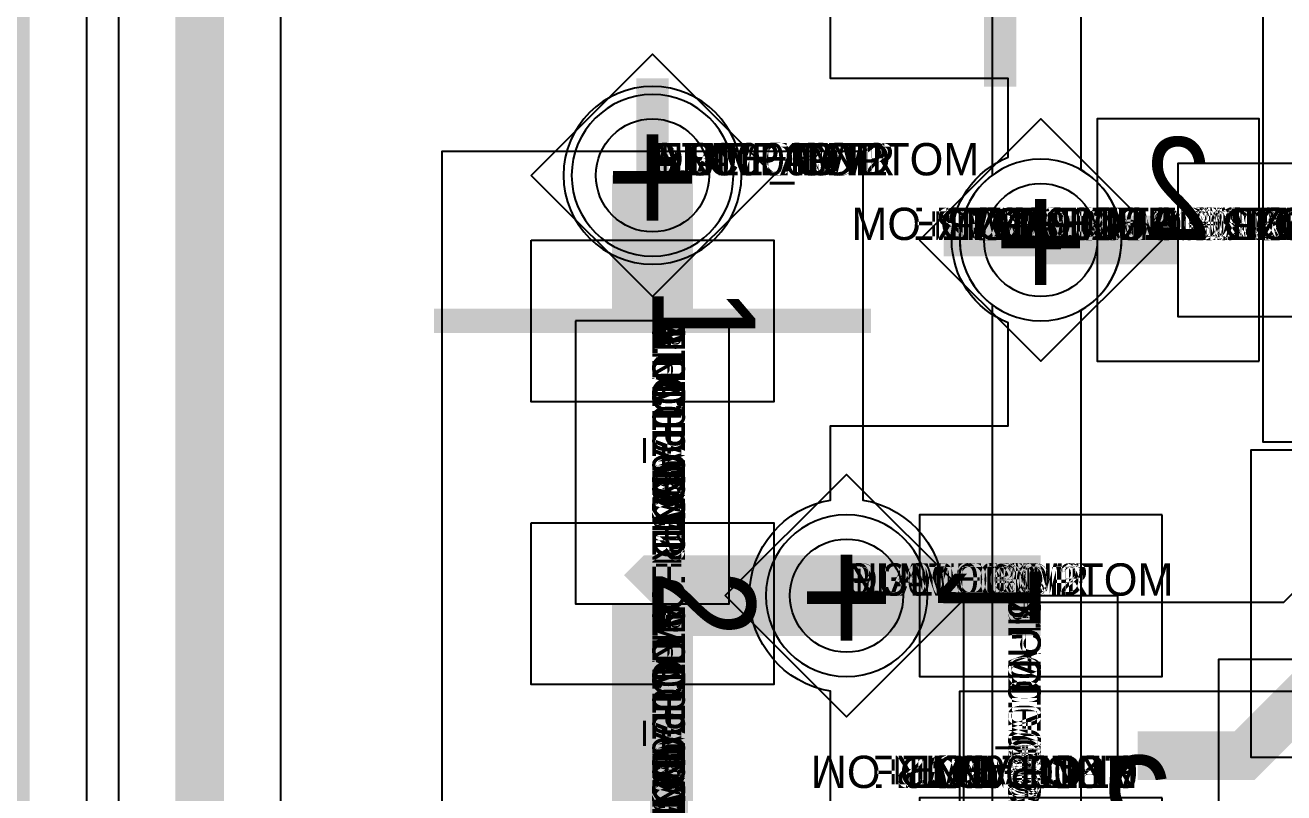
# Model space of a CAD drawing. Extents: x 0 to 323, y 0 to 320.
# Drawn here: x 151.33 to 159.12, y 243.44 to 248.18 of the extents above; entities that cross this region are included whole.
import ezdxf
from ezdxf.enums import TextEntityAlignment as Align

# ---------------------------------------------------------------- set-up
doc = ezdxf.new("R2010")
doc.units = 0
doc.header["$MEASUREMENT"] = 0
doc.layers.get('0').update_dxf_attribs({"linetype": 'CONTINUOUS'})
for name, color, linetype in [('CDN_FIGURES', 7, 'CONTINUOUS'), ('ETCH_BOTTOM', 7, 'CONTINUOUS'), ('ETCH_GND', 3, 'CONTINUOUS'), ('ETCH_INT1', 4, 'CONTINUOUS'), ('ETCH_INT2', 5, 'CONTINUOUS'), ('ETCH_PWR', 6, 'CONTINUOUS'), ('ETCH_TOP', 2, 'CONTINUOUS'), ('MANUFACTURING_NCLEGEND-1-6', 8, 'CONTINUOUS'), ('PACKAGE_GEOMETRY_ASSEMBLY_TOP', 11, 'CONTINUOUS'), ('PACKAGE_GEOMETRY_PIN_NUMBER', 9, 'CONTINUOUS')]:
    doc.layers.add(name, color=color, linetype=linetype)

# ---------------------------------------------------------------- blocks, each defined once
blk = doc.blocks.new('PAD_INFO')
for tag in ['SHAPE_TYPE', 'PAD_HEIGHT', 'PAD_LAYER', 'PAD_TYPE', 'PAD_WIDTH']:
    blk.add_attdef(tag, (0, 0), '', height=0.2)
at = {"flags": 2}
blk.add_attdef('CDN_TYPE', (0, 0), '', height=0.2, dxfattribs=at)
blk = doc.blocks.new('DRILL_INFO')
at = {"flags": 2}
blk.add_attdef('CDN_TYPE', (0, 0), '', height=0.2, dxfattribs=at)
for tag in ['FSHAPE', 'FCHAR', 'DRILL_HEIGHT', 'DIAMETER', 'PLATED', 'DRILL_WIDTH']:
    blk.add_attdef(tag, (0, 0), '', height=0.2)
blk = doc.blocks.new('VIA0700X0300')
at = {"layer": 'ETCH_BOTTOM'}
blk.add_circle((0, 0), 0.35, dxfattribs=at)
at = {"layer": 'ETCH_GND'}
blk.add_circle((0, 0), 0.35, dxfattribs=at)
at = {"layer": 'ETCH_INT1'}
blk.add_circle((0, 0), 0.35, dxfattribs=at)
at = {"layer": 'ETCH_INT2'}
blk.add_circle((0, 0), 0.35, dxfattribs=at)
at = {"layer": 'ETCH_PWR'}
blk.add_circle((0, 0), 0.35, dxfattribs=at)
at = {"layer": 'ETCH_TOP'}
blk.add_circle((0, 0), 0.35, dxfattribs=at)
ref = blk.add_blockref('PAD_INFO', (0, 0))
ref.add_attrib('PAD_LAYER', 'ETCH_TOP', (0, 0), dxfattribs={"height": 0.2})
ref.add_attrib('SHAPE_TYPE', 'NULL', (0, 0), dxfattribs={"height": 0.2})
ref.add_attrib('PAD_TYPE', 'ANTIPAD', (0, 0), dxfattribs={"height": 0.2})
ref.add_attrib('PAD_WIDTH', '0.000000', (0, 0), dxfattribs={"height": 0.2})
ref.add_attrib('PAD_HEIGHT', '0.000000', (0, 0), dxfattribs={"height": 0.2})
ref = blk.add_blockref('PAD_INFO', (0, 0))
ref.add_attrib('PAD_LAYER', 'ETCH_GND', (0, 0), dxfattribs={"height": 0.2})
ref.add_attrib('SHAPE_TYPE', 'NULL', (0, 0), dxfattribs={"height": 0.2})
ref.add_attrib('PAD_TYPE', 'ANTIPAD', (0, 0), dxfattribs={"height": 0.2})
ref.add_attrib('PAD_WIDTH', '0.000000', (0, 0), dxfattribs={"height": 0.2})
ref.add_attrib('PAD_HEIGHT', '0.000000', (0, 0), dxfattribs={"height": 0.2})
ref = blk.add_blockref('PAD_INFO', (0, 0))
ref.add_attrib('PAD_LAYER', 'ETCH_INT1', (0, 0), dxfattribs={"height": 0.2})
ref.add_attrib('SHAPE_TYPE', 'NULL', (0, 0), dxfattribs={"height": 0.2})
ref.add_attrib('PAD_TYPE', 'ANTIPAD', (0, 0), dxfattribs={"height": 0.2})
ref.add_attrib('PAD_WIDTH', '0.000000', (0, 0), dxfattribs={"height": 0.2})
ref.add_attrib('PAD_HEIGHT', '0.000000', (0, 0), dxfattribs={"height": 0.2})
ref = blk.add_blockref('PAD_INFO', (0, 0))
ref.add_attrib('PAD_LAYER', 'ETCH_INT2', (0, 0), dxfattribs={"height": 0.2})
ref.add_attrib('SHAPE_TYPE', 'NULL', (0, 0), dxfattribs={"height": 0.2})
ref.add_attrib('PAD_TYPE', 'ANTIPAD', (0, 0), dxfattribs={"height": 0.2})
ref.add_attrib('PAD_WIDTH', '0.000000', (0, 0), dxfattribs={"height": 0.2})
ref.add_attrib('PAD_HEIGHT', '0.000000', (0, 0), dxfattribs={"height": 0.2})
ref = blk.add_blockref('PAD_INFO', (0, 0))
ref.add_attrib('PAD_LAYER', 'ETCH_PWR', (0, 0), dxfattribs={"height": 0.2})
ref.add_attrib('SHAPE_TYPE', 'NULL', (0, 0), dxfattribs={"height": 0.2})
ref.add_attrib('PAD_TYPE', 'ANTIPAD', (0, 0), dxfattribs={"height": 0.2})
ref.add_attrib('PAD_WIDTH', '0.000000', (0, 0), dxfattribs={"height": 0.2})
ref.add_attrib('PAD_HEIGHT', '0.000000', (0, 0), dxfattribs={"height": 0.2})
ref = blk.add_blockref('PAD_INFO', (0, 0))
ref.add_attrib('PAD_LAYER', 'ETCH_BOTTOM', (0, 0), dxfattribs={"height": 0.2})
ref.add_attrib('SHAPE_TYPE', 'NULL', (0, 0), dxfattribs={"height": 0.2})
ref.add_attrib('PAD_TYPE', 'ANTIPAD', (0, 0), dxfattribs={"height": 0.2})
ref.add_attrib('PAD_WIDTH', '0.000000', (0, 0), dxfattribs={"height": 0.2})
ref.add_attrib('PAD_HEIGHT', '0.000000', (0, 0), dxfattribs={"height": 0.2})
ref = blk.add_blockref('PAD_INFO', (0, 0))
ref.add_attrib('PAD_LAYER', 'ETCH_TOP', (0, 0), dxfattribs={"height": 0.2})
ref.add_attrib('SHAPE_TYPE', 'NULL', (0, 0), dxfattribs={"height": 0.2})
ref.add_attrib('PAD_TYPE', 'THERMAL', (0, 0), dxfattribs={"height": 0.2})
ref.add_attrib('PAD_WIDTH', '0.000000', (0, 0), dxfattribs={"height": 0.2})
ref.add_attrib('PAD_HEIGHT', '0.000000', (0, 0), dxfattribs={"height": 0.2})
ref = blk.add_blockref('PAD_INFO', (0, 0))
ref.add_attrib('PAD_LAYER', 'ETCH_GND', (0, 0), dxfattribs={"height": 0.2})
ref.add_attrib('SHAPE_TYPE', 'NULL', (0, 0), dxfattribs={"height": 0.2})
ref.add_attrib('PAD_TYPE', 'THERMAL', (0, 0), dxfattribs={"height": 0.2})
ref.add_attrib('PAD_WIDTH', '0.000000', (0, 0), dxfattribs={"height": 0.2})
ref.add_attrib('PAD_HEIGHT', '0.000000', (0, 0), dxfattribs={"height": 0.2})
ref = blk.add_blockref('PAD_INFO', (0, 0))
ref.add_attrib('PAD_LAYER', 'ETCH_INT1', (0, 0), dxfattribs={"height": 0.2})
ref.add_attrib('SHAPE_TYPE', 'NULL', (0, 0), dxfattribs={"height": 0.2})
ref.add_attrib('PAD_TYPE', 'THERMAL', (0, 0), dxfattribs={"height": 0.2})
ref.add_attrib('PAD_WIDTH', '0.000000', (0, 0), dxfattribs={"height": 0.2})
ref.add_attrib('PAD_HEIGHT', '0.000000', (0, 0), dxfattribs={"height": 0.2})
ref = blk.add_blockref('PAD_INFO', (0, 0))
ref.add_attrib('PAD_LAYER', 'ETCH_INT2', (0, 0), dxfattribs={"height": 0.2})
ref.add_attrib('SHAPE_TYPE', 'NULL', (0, 0), dxfattribs={"height": 0.2})
ref.add_attrib('PAD_TYPE', 'THERMAL', (0, 0), dxfattribs={"height": 0.2})
ref.add_attrib('PAD_WIDTH', '0.000000', (0, 0), dxfattribs={"height": 0.2})
ref.add_attrib('PAD_HEIGHT', '0.000000', (0, 0), dxfattribs={"height": 0.2})
ref = blk.add_blockref('PAD_INFO', (0, 0))
ref.add_attrib('PAD_LAYER', 'ETCH_PWR', (0, 0), dxfattribs={"height": 0.2})
ref.add_attrib('SHAPE_TYPE', 'NULL', (0, 0), dxfattribs={"height": 0.2})
ref.add_attrib('PAD_TYPE', 'THERMAL', (0, 0), dxfattribs={"height": 0.2})
ref.add_attrib('PAD_WIDTH', '0.000000', (0, 0), dxfattribs={"height": 0.2})
ref.add_attrib('PAD_HEIGHT', '0.000000', (0, 0), dxfattribs={"height": 0.2})
ref = blk.add_blockref('PAD_INFO', (0, 0))
ref.add_attrib('PAD_LAYER', 'ETCH_BOTTOM', (0, 0), dxfattribs={"height": 0.2})
ref.add_attrib('SHAPE_TYPE', 'NULL', (0, 0), dxfattribs={"height": 0.2})
ref.add_attrib('PAD_TYPE', 'THERMAL', (0, 0), dxfattribs={"height": 0.2})
ref.add_attrib('PAD_WIDTH', '0.000000', (0, 0), dxfattribs={"height": 0.2})
ref.add_attrib('PAD_HEIGHT', '0.000000', (0, 0), dxfattribs={"height": 0.2})
ref = blk.add_blockref('PAD_INFO', (0, 0))
ref.add_attrib('PAD_LAYER', 'ETCH_TOP', (0, 0), dxfattribs={"height": 0.2})
ref.add_attrib('SHAPE_TYPE', 'CIRCLE', (0, 0), dxfattribs={"height": 0.2})
ref.add_attrib('PAD_TYPE', 'REGULAR', (0, 0), dxfattribs={"height": 0.2})
ref.add_attrib('PAD_WIDTH', '0.700000', (0, 0), dxfattribs={"height": 0.2})
ref.add_attrib('PAD_HEIGHT', '0.700000', (0, 0), dxfattribs={"height": 0.2})
ref = blk.add_blockref('PAD_INFO', (0, 0))
ref.add_attrib('PAD_LAYER', 'ETCH_GND', (0, 0), dxfattribs={"height": 0.2})
ref.add_attrib('SHAPE_TYPE', 'CIRCLE', (0, 0), dxfattribs={"height": 0.2})
ref.add_attrib('PAD_TYPE', 'REGULAR', (0, 0), dxfattribs={"height": 0.2})
ref.add_attrib('PAD_WIDTH', '0.700000', (0, 0), dxfattribs={"height": 0.2})
ref.add_attrib('PAD_HEIGHT', '0.700000', (0, 0), dxfattribs={"height": 0.2})
ref = blk.add_blockref('PAD_INFO', (0, 0))
ref.add_attrib('PAD_LAYER', 'ETCH_INT1', (0, 0), dxfattribs={"height": 0.2})
ref.add_attrib('SHAPE_TYPE', 'CIRCLE', (0, 0), dxfattribs={"height": 0.2})
ref.add_attrib('PAD_TYPE', 'REGULAR', (0, 0), dxfattribs={"height": 0.2})
ref.add_attrib('PAD_WIDTH', '0.700000', (0, 0), dxfattribs={"height": 0.2})
ref.add_attrib('PAD_HEIGHT', '0.700000', (0, 0), dxfattribs={"height": 0.2})
ref = blk.add_blockref('PAD_INFO', (0, 0))
ref.add_attrib('PAD_LAYER', 'ETCH_INT2', (0, 0), dxfattribs={"height": 0.2})
ref.add_attrib('SHAPE_TYPE', 'CIRCLE', (0, 0), dxfattribs={"height": 0.2})
ref.add_attrib('PAD_TYPE', 'REGULAR', (0, 0), dxfattribs={"height": 0.2})
ref.add_attrib('PAD_WIDTH', '0.700000', (0, 0), dxfattribs={"height": 0.2})
ref.add_attrib('PAD_HEIGHT', '0.700000', (0, 0), dxfattribs={"height": 0.2})
ref = blk.add_blockref('PAD_INFO', (0, 0))
ref.add_attrib('PAD_LAYER', 'ETCH_PWR', (0, 0), dxfattribs={"height": 0.2})
ref.add_attrib('SHAPE_TYPE', 'CIRCLE', (0, 0), dxfattribs={"height": 0.2})
ref.add_attrib('PAD_TYPE', 'REGULAR', (0, 0), dxfattribs={"height": 0.2})
ref.add_attrib('PAD_WIDTH', '0.700000', (0, 0), dxfattribs={"height": 0.2})
ref.add_attrib('PAD_HEIGHT', '0.700000', (0, 0), dxfattribs={"height": 0.2})
ref = blk.add_blockref('PAD_INFO', (0, 0))
ref.add_attrib('PAD_LAYER', 'ETCH_BOTTOM', (0, 0), dxfattribs={"height": 0.2})
ref.add_attrib('SHAPE_TYPE', 'CIRCLE', (0, 0), dxfattribs={"height": 0.2})
ref.add_attrib('PAD_TYPE', 'REGULAR', (0, 0), dxfattribs={"height": 0.2})
ref.add_attrib('PAD_WIDTH', '0.700000', (0, 0), dxfattribs={"height": 0.2})
ref.add_attrib('PAD_HEIGHT', '0.700000', (0, 0), dxfattribs={"height": 0.2})
ref = blk.add_blockref('DRILL_INFO', (0, 0))
ref.add_attrib('DIAMETER', '0.300000', (0, 0), dxfattribs={"height": 0.2})
ref.add_attrib('PLATED', 'PLATED', (0, 0), dxfattribs={"height": 0.2})
ref.add_attrib('FSHAPE', 'DIAMOND', (0, 0), dxfattribs={"height": 0.2})
ref.add_attrib('FCHAR', '+', (0, 0), dxfattribs={"height": 0.2})
ref.add_attrib('DRILL_WIDTH', '1.500000', (0, 0), dxfattribs={"height": 0.2})
ref.add_attrib('DRILL_HEIGHT', '1.500000', (0, 0), dxfattribs={"height": 0.2})
for tag in ['CDN_TYPE', 'PIN']:
    blk.add_attdef(tag, (0, 0), '', height=0.2)
at = {"flags": 2}
for tag in ['PSTKNAME', 'BBV']:
    blk.add_attdef(tag, (0, 0), '', height=0.2, dxfattribs=at)
blk = doc.blocks.new('FIGURE_DIAMOND')
at = {"layer": 'CDN_FIGURES'}
blk.add_lwpolyline([(-0.5, 0), (0, 0.5), (0.5, 0), (0, -0.5)], close=True, dxfattribs=at)
blk = doc.blocks.new('RC2200X0800TS')
at = {"layer": 'ETCH_TOP'}
blk.add_lwpolyline([(-1.1, -0.4), (-1.1, 0.4), (1.1, 0.4), (1.1, -0.4)], close=True, dxfattribs=at)
ref = blk.add_blockref('PAD_INFO', (0, 0))
ref.add_attrib('PAD_LAYER', 'ETCH_TOP', (0, 0), dxfattribs={"height": 0.2})
ref.add_attrib('SHAPE_TYPE', 'NULL', (0, 0), dxfattribs={"height": 0.2})
ref.add_attrib('PAD_TYPE', 'ANTIPAD', (0, 0), dxfattribs={"height": 0.2})
ref.add_attrib('PAD_WIDTH', '0.000000', (0, 0), dxfattribs={"height": 0.2})
ref.add_attrib('PAD_HEIGHT', '0.000000', (0, 0), dxfattribs={"height": 0.2})
ref = blk.add_blockref('PAD_INFO', (0, 0))
ref.add_attrib('PAD_LAYER', 'ETCH_GND', (0, 0), dxfattribs={"height": 0.2})
ref.add_attrib('SHAPE_TYPE', 'NULL', (0, 0), dxfattribs={"height": 0.2})
ref.add_attrib('PAD_TYPE', 'ANTIPAD', (0, 0), dxfattribs={"height": 0.2})
ref.add_attrib('PAD_WIDTH', '0.000000', (0, 0), dxfattribs={"height": 0.2})
ref.add_attrib('PAD_HEIGHT', '0.000000', (0, 0), dxfattribs={"height": 0.2})
ref = blk.add_blockref('PAD_INFO', (0, 0))
ref.add_attrib('PAD_LAYER', 'ETCH_INT1', (0, 0), dxfattribs={"height": 0.2})
ref.add_attrib('SHAPE_TYPE', 'NULL', (0, 0), dxfattribs={"height": 0.2})
ref.add_attrib('PAD_TYPE', 'ANTIPAD', (0, 0), dxfattribs={"height": 0.2})
ref.add_attrib('PAD_WIDTH', '0.000000', (0, 0), dxfattribs={"height": 0.2})
ref.add_attrib('PAD_HEIGHT', '0.000000', (0, 0), dxfattribs={"height": 0.2})
ref = blk.add_blockref('PAD_INFO', (0, 0))
ref.add_attrib('PAD_LAYER', 'ETCH_INT2', (0, 0), dxfattribs={"height": 0.2})
ref.add_attrib('SHAPE_TYPE', 'NULL', (0, 0), dxfattribs={"height": 0.2})
ref.add_attrib('PAD_TYPE', 'ANTIPAD', (0, 0), dxfattribs={"height": 0.2})
ref.add_attrib('PAD_WIDTH', '0.000000', (0, 0), dxfattribs={"height": 0.2})
ref.add_attrib('PAD_HEIGHT', '0.000000', (0, 0), dxfattribs={"height": 0.2})
ref = blk.add_blockref('PAD_INFO', (0, 0))
ref.add_attrib('PAD_LAYER', 'ETCH_PWR', (0, 0), dxfattribs={"height": 0.2})
ref.add_attrib('SHAPE_TYPE', 'NULL', (0, 0), dxfattribs={"height": 0.2})
ref.add_attrib('PAD_TYPE', 'ANTIPAD', (0, 0), dxfattribs={"height": 0.2})
ref.add_attrib('PAD_WIDTH', '0.000000', (0, 0), dxfattribs={"height": 0.2})
ref.add_attrib('PAD_HEIGHT', '0.000000', (0, 0), dxfattribs={"height": 0.2})
ref = blk.add_blockref('PAD_INFO', (0, 0))
ref.add_attrib('PAD_LAYER', 'ETCH_BOTTOM', (0, 0), dxfattribs={"height": 0.2})
ref.add_attrib('SHAPE_TYPE', 'NULL', (0, 0), dxfattribs={"height": 0.2})
ref.add_attrib('PAD_TYPE', 'ANTIPAD', (0, 0), dxfattribs={"height": 0.2})
ref.add_attrib('PAD_WIDTH', '0.000000', (0, 0), dxfattribs={"height": 0.2})
ref.add_attrib('PAD_HEIGHT', '0.000000', (0, 0), dxfattribs={"height": 0.2})
ref = blk.add_blockref('PAD_INFO', (0, 0))
ref.add_attrib('PAD_LAYER', 'ETCH_TOP', (0, 0), dxfattribs={"height": 0.2})
ref.add_attrib('SHAPE_TYPE', 'NULL', (0, 0), dxfattribs={"height": 0.2})
ref.add_attrib('PAD_TYPE', 'THERMAL', (0, 0), dxfattribs={"height": 0.2})
ref.add_attrib('PAD_WIDTH', '0.000000', (0, 0), dxfattribs={"height": 0.2})
ref.add_attrib('PAD_HEIGHT', '0.000000', (0, 0), dxfattribs={"height": 0.2})
ref = blk.add_blockref('PAD_INFO', (0, 0))
ref.add_attrib('PAD_LAYER', 'ETCH_GND', (0, 0), dxfattribs={"height": 0.2})
ref.add_attrib('SHAPE_TYPE', 'NULL', (0, 0), dxfattribs={"height": 0.2})
ref.add_attrib('PAD_TYPE', 'THERMAL', (0, 0), dxfattribs={"height": 0.2})
ref.add_attrib('PAD_WIDTH', '0.000000', (0, 0), dxfattribs={"height": 0.2})
ref.add_attrib('PAD_HEIGHT', '0.000000', (0, 0), dxfattribs={"height": 0.2})
ref = blk.add_blockref('PAD_INFO', (0, 0))
ref.add_attrib('PAD_LAYER', 'ETCH_INT1', (0, 0), dxfattribs={"height": 0.2})
ref.add_attrib('SHAPE_TYPE', 'NULL', (0, 0), dxfattribs={"height": 0.2})
ref.add_attrib('PAD_TYPE', 'THERMAL', (0, 0), dxfattribs={"height": 0.2})
ref.add_attrib('PAD_WIDTH', '0.000000', (0, 0), dxfattribs={"height": 0.2})
ref.add_attrib('PAD_HEIGHT', '0.000000', (0, 0), dxfattribs={"height": 0.2})
ref = blk.add_blockref('PAD_INFO', (0, 0))
ref.add_attrib('PAD_LAYER', 'ETCH_INT2', (0, 0), dxfattribs={"height": 0.2})
ref.add_attrib('SHAPE_TYPE', 'NULL', (0, 0), dxfattribs={"height": 0.2})
ref.add_attrib('PAD_TYPE', 'THERMAL', (0, 0), dxfattribs={"height": 0.2})
ref.add_attrib('PAD_WIDTH', '0.000000', (0, 0), dxfattribs={"height": 0.2})
ref.add_attrib('PAD_HEIGHT', '0.000000', (0, 0), dxfattribs={"height": 0.2})
ref = blk.add_blockref('PAD_INFO', (0, 0))
ref.add_attrib('PAD_LAYER', 'ETCH_PWR', (0, 0), dxfattribs={"height": 0.2})
ref.add_attrib('SHAPE_TYPE', 'NULL', (0, 0), dxfattribs={"height": 0.2})
ref.add_attrib('PAD_TYPE', 'THERMAL', (0, 0), dxfattribs={"height": 0.2})
ref.add_attrib('PAD_WIDTH', '0.000000', (0, 0), dxfattribs={"height": 0.2})
ref.add_attrib('PAD_HEIGHT', '0.000000', (0, 0), dxfattribs={"height": 0.2})
ref = blk.add_blockref('PAD_INFO', (0, 0))
ref.add_attrib('PAD_LAYER', 'ETCH_BOTTOM', (0, 0), dxfattribs={"height": 0.2})
ref.add_attrib('SHAPE_TYPE', 'NULL', (0, 0), dxfattribs={"height": 0.2})
ref.add_attrib('PAD_TYPE', 'THERMAL', (0, 0), dxfattribs={"height": 0.2})
ref.add_attrib('PAD_WIDTH', '0.000000', (0, 0), dxfattribs={"height": 0.2})
ref.add_attrib('PAD_HEIGHT', '0.000000', (0, 0), dxfattribs={"height": 0.2})
ref = blk.add_blockref('PAD_INFO', (0, 0))
ref.add_attrib('PAD_LAYER', 'ETCH_TOP', (0, 0), dxfattribs={"height": 0.2})
ref.add_attrib('SHAPE_TYPE', 'RECTANGLE', (0, 0), dxfattribs={"height": 0.2})
ref.add_attrib('PAD_TYPE', 'REGULAR', (0, 0), dxfattribs={"height": 0.2})
ref.add_attrib('PAD_WIDTH', '2.200000', (0, 0), dxfattribs={"height": 0.2})
ref.add_attrib('PAD_HEIGHT', '0.800000', (0, 0), dxfattribs={"height": 0.2})
ref = blk.add_blockref('PAD_INFO', (0, 0))
ref.add_attrib('PAD_LAYER', 'ETCH_GND', (0, 0), dxfattribs={"height": 0.2})
ref.add_attrib('SHAPE_TYPE', 'NULL', (0, 0), dxfattribs={"height": 0.2})
ref.add_attrib('PAD_TYPE', 'REGULAR', (0, 0), dxfattribs={"height": 0.2})
ref.add_attrib('PAD_WIDTH', '0.000000', (0, 0), dxfattribs={"height": 0.2})
ref.add_attrib('PAD_HEIGHT', '0.000000', (0, 0), dxfattribs={"height": 0.2})
ref = blk.add_blockref('PAD_INFO', (0, 0))
ref.add_attrib('PAD_LAYER', 'ETCH_INT1', (0, 0), dxfattribs={"height": 0.2})
ref.add_attrib('SHAPE_TYPE', 'NULL', (0, 0), dxfattribs={"height": 0.2})
ref.add_attrib('PAD_TYPE', 'REGULAR', (0, 0), dxfattribs={"height": 0.2})
ref.add_attrib('PAD_WIDTH', '0.000000', (0, 0), dxfattribs={"height": 0.2})
ref.add_attrib('PAD_HEIGHT', '0.000000', (0, 0), dxfattribs={"height": 0.2})
ref = blk.add_blockref('PAD_INFO', (0, 0))
ref.add_attrib('PAD_LAYER', 'ETCH_INT2', (0, 0), dxfattribs={"height": 0.2})
ref.add_attrib('SHAPE_TYPE', 'NULL', (0, 0), dxfattribs={"height": 0.2})
ref.add_attrib('PAD_TYPE', 'REGULAR', (0, 0), dxfattribs={"height": 0.2})
ref.add_attrib('PAD_WIDTH', '0.000000', (0, 0), dxfattribs={"height": 0.2})
ref.add_attrib('PAD_HEIGHT', '0.000000', (0, 0), dxfattribs={"height": 0.2})
ref = blk.add_blockref('PAD_INFO', (0, 0))
ref.add_attrib('PAD_LAYER', 'ETCH_PWR', (0, 0), dxfattribs={"height": 0.2})
ref.add_attrib('SHAPE_TYPE', 'NULL', (0, 0), dxfattribs={"height": 0.2})
ref.add_attrib('PAD_TYPE', 'REGULAR', (0, 0), dxfattribs={"height": 0.2})
ref.add_attrib('PAD_WIDTH', '0.000000', (0, 0), dxfattribs={"height": 0.2})
ref.add_attrib('PAD_HEIGHT', '0.000000', (0, 0), dxfattribs={"height": 0.2})
ref = blk.add_blockref('PAD_INFO', (0, 0))
ref.add_attrib('PAD_LAYER', 'ETCH_BOTTOM', (0, 0), dxfattribs={"height": 0.2})
ref.add_attrib('SHAPE_TYPE', 'NULL', (0, 0), dxfattribs={"height": 0.2})
ref.add_attrib('PAD_TYPE', 'REGULAR', (0, 0), dxfattribs={"height": 0.2})
ref.add_attrib('PAD_WIDTH', '0.000000', (0, 0), dxfattribs={"height": 0.2})
ref.add_attrib('PAD_HEIGHT', '0.000000', (0, 0), dxfattribs={"height": 0.2})
ref = blk.add_blockref('DRILL_INFO', (0, 0))
ref.add_attrib('DIAMETER', '0.000000', (0, 0), dxfattribs={"height": 0.2})
ref.add_attrib('PLATED', 'PLATED', (0, 0), dxfattribs={"height": 0.2})
ref.add_attrib('FSHAPE', 'NULL', (0, 0), dxfattribs={"height": 0.2})
ref.add_attrib('DRILL_WIDTH', '0.000000', (0, 0), dxfattribs={"height": 0.2})
ref.add_attrib('DRILL_HEIGHT', '0.000000', (0, 0), dxfattribs={"height": 0.2})
for tag in ['CDN_TYPE', 'PIN']:
    blk.add_attdef(tag, (0, 0), '', height=0.2)
at = {"flags": 2}
for tag in ['PSTKNAME', 'BBV']:
    blk.add_attdef(tag, (0, 0), '', height=0.2, dxfattribs=at)
blk = doc.blocks.new('F25')
at = {"layer": 'PACKAGE_GEOMETRY_ASSEMBLY_TOP'}
blk.add_lwpolyline([(0.5, -4.405), (4.5, -4.405), (4.5, 0.595), (0.5, 0.595)], close=True, dxfattribs=at)
at = {"layer": 'ETCH_TOP'}
ref = blk.add_blockref('RC2200X0800TS', (5, -3.81), dxfattribs=at)
ref.add_attrib('CDN_TYPE', 'PIN', (0, 0), dxfattribs={"height": 0.2})
ref.add_attrib('PIN', '5', (0, 0), dxfattribs={"height": 0.2})
at = {"flags": 2}
for tag in ['SYMBOL_TYPE', 'CDN_TYPE', 'REFDES']:
    blk.add_attdef(tag, (0, 0), '', height=0.2, dxfattribs=at)
blk = doc.blocks.new('RC1000X1500TS')
at = {"layer": 'ETCH_TOP'}
blk.add_lwpolyline([(-0.5, -0.75), (-0.5, 0.75), (0.5, 0.75), (0.5, -0.75)], close=True, dxfattribs=at)
ref = blk.add_blockref('PAD_INFO', (0, 0))
ref.add_attrib('PAD_LAYER', 'ETCH_TOP', (0, 0), dxfattribs={"height": 0.2})
ref.add_attrib('SHAPE_TYPE', 'NULL', (0, 0), dxfattribs={"height": 0.2})
ref.add_attrib('PAD_TYPE', 'ANTIPAD', (0, 0), dxfattribs={"height": 0.2})
ref.add_attrib('PAD_WIDTH', '0.000000', (0, 0), dxfattribs={"height": 0.2})
ref.add_attrib('PAD_HEIGHT', '0.000000', (0, 0), dxfattribs={"height": 0.2})
ref = blk.add_blockref('PAD_INFO', (0, 0))
ref.add_attrib('PAD_LAYER', 'ETCH_GND', (0, 0), dxfattribs={"height": 0.2})
ref.add_attrib('SHAPE_TYPE', 'NULL', (0, 0), dxfattribs={"height": 0.2})
ref.add_attrib('PAD_TYPE', 'ANTIPAD', (0, 0), dxfattribs={"height": 0.2})
ref.add_attrib('PAD_WIDTH', '0.000000', (0, 0), dxfattribs={"height": 0.2})
ref.add_attrib('PAD_HEIGHT', '0.000000', (0, 0), dxfattribs={"height": 0.2})
ref = blk.add_blockref('PAD_INFO', (0, 0))
ref.add_attrib('PAD_LAYER', 'ETCH_INT1', (0, 0), dxfattribs={"height": 0.2})
ref.add_attrib('SHAPE_TYPE', 'NULL', (0, 0), dxfattribs={"height": 0.2})
ref.add_attrib('PAD_TYPE', 'ANTIPAD', (0, 0), dxfattribs={"height": 0.2})
ref.add_attrib('PAD_WIDTH', '0.000000', (0, 0), dxfattribs={"height": 0.2})
ref.add_attrib('PAD_HEIGHT', '0.000000', (0, 0), dxfattribs={"height": 0.2})
ref = blk.add_blockref('PAD_INFO', (0, 0))
ref.add_attrib('PAD_LAYER', 'ETCH_INT2', (0, 0), dxfattribs={"height": 0.2})
ref.add_attrib('SHAPE_TYPE', 'NULL', (0, 0), dxfattribs={"height": 0.2})
ref.add_attrib('PAD_TYPE', 'ANTIPAD', (0, 0), dxfattribs={"height": 0.2})
ref.add_attrib('PAD_WIDTH', '0.000000', (0, 0), dxfattribs={"height": 0.2})
ref.add_attrib('PAD_HEIGHT', '0.000000', (0, 0), dxfattribs={"height": 0.2})
ref = blk.add_blockref('PAD_INFO', (0, 0))
ref.add_attrib('PAD_LAYER', 'ETCH_PWR', (0, 0), dxfattribs={"height": 0.2})
ref.add_attrib('SHAPE_TYPE', 'NULL', (0, 0), dxfattribs={"height": 0.2})
ref.add_attrib('PAD_TYPE', 'ANTIPAD', (0, 0), dxfattribs={"height": 0.2})
ref.add_attrib('PAD_WIDTH', '0.000000', (0, 0), dxfattribs={"height": 0.2})
ref.add_attrib('PAD_HEIGHT', '0.000000', (0, 0), dxfattribs={"height": 0.2})
ref = blk.add_blockref('PAD_INFO', (0, 0))
ref.add_attrib('PAD_LAYER', 'ETCH_BOTTOM', (0, 0), dxfattribs={"height": 0.2})
ref.add_attrib('SHAPE_TYPE', 'NULL', (0, 0), dxfattribs={"height": 0.2})
ref.add_attrib('PAD_TYPE', 'ANTIPAD', (0, 0), dxfattribs={"height": 0.2})
ref.add_attrib('PAD_WIDTH', '0.000000', (0, 0), dxfattribs={"height": 0.2})
ref.add_attrib('PAD_HEIGHT', '0.000000', (0, 0), dxfattribs={"height": 0.2})
ref = blk.add_blockref('PAD_INFO', (0, 0))
ref.add_attrib('PAD_LAYER', 'ETCH_TOP', (0, 0), dxfattribs={"height": 0.2})
ref.add_attrib('SHAPE_TYPE', 'NULL', (0, 0), dxfattribs={"height": 0.2})
ref.add_attrib('PAD_TYPE', 'THERMAL', (0, 0), dxfattribs={"height": 0.2})
ref.add_attrib('PAD_WIDTH', '0.000000', (0, 0), dxfattribs={"height": 0.2})
ref.add_attrib('PAD_HEIGHT', '0.000000', (0, 0), dxfattribs={"height": 0.2})
ref = blk.add_blockref('PAD_INFO', (0, 0))
ref.add_attrib('PAD_LAYER', 'ETCH_GND', (0, 0), dxfattribs={"height": 0.2})
ref.add_attrib('SHAPE_TYPE', 'NULL', (0, 0), dxfattribs={"height": 0.2})
ref.add_attrib('PAD_TYPE', 'THERMAL', (0, 0), dxfattribs={"height": 0.2})
ref.add_attrib('PAD_WIDTH', '0.000000', (0, 0), dxfattribs={"height": 0.2})
ref.add_attrib('PAD_HEIGHT', '0.000000', (0, 0), dxfattribs={"height": 0.2})
ref = blk.add_blockref('PAD_INFO', (0, 0))
ref.add_attrib('PAD_LAYER', 'ETCH_INT1', (0, 0), dxfattribs={"height": 0.2})
ref.add_attrib('SHAPE_TYPE', 'NULL', (0, 0), dxfattribs={"height": 0.2})
ref.add_attrib('PAD_TYPE', 'THERMAL', (0, 0), dxfattribs={"height": 0.2})
ref.add_attrib('PAD_WIDTH', '0.000000', (0, 0), dxfattribs={"height": 0.2})
ref.add_attrib('PAD_HEIGHT', '0.000000', (0, 0), dxfattribs={"height": 0.2})
ref = blk.add_blockref('PAD_INFO', (0, 0))
ref.add_attrib('PAD_LAYER', 'ETCH_INT2', (0, 0), dxfattribs={"height": 0.2})
ref.add_attrib('SHAPE_TYPE', 'NULL', (0, 0), dxfattribs={"height": 0.2})
ref.add_attrib('PAD_TYPE', 'THERMAL', (0, 0), dxfattribs={"height": 0.2})
ref.add_attrib('PAD_WIDTH', '0.000000', (0, 0), dxfattribs={"height": 0.2})
ref.add_attrib('PAD_HEIGHT', '0.000000', (0, 0), dxfattribs={"height": 0.2})
ref = blk.add_blockref('PAD_INFO', (0, 0))
ref.add_attrib('PAD_LAYER', 'ETCH_PWR', (0, 0), dxfattribs={"height": 0.2})
ref.add_attrib('SHAPE_TYPE', 'NULL', (0, 0), dxfattribs={"height": 0.2})
ref.add_attrib('PAD_TYPE', 'THERMAL', (0, 0), dxfattribs={"height": 0.2})
ref.add_attrib('PAD_WIDTH', '0.000000', (0, 0), dxfattribs={"height": 0.2})
ref.add_attrib('PAD_HEIGHT', '0.000000', (0, 0), dxfattribs={"height": 0.2})
ref = blk.add_blockref('PAD_INFO', (0, 0))
ref.add_attrib('PAD_LAYER', 'ETCH_BOTTOM', (0, 0), dxfattribs={"height": 0.2})
ref.add_attrib('SHAPE_TYPE', 'NULL', (0, 0), dxfattribs={"height": 0.2})
ref.add_attrib('PAD_TYPE', 'THERMAL', (0, 0), dxfattribs={"height": 0.2})
ref.add_attrib('PAD_WIDTH', '0.000000', (0, 0), dxfattribs={"height": 0.2})
ref.add_attrib('PAD_HEIGHT', '0.000000', (0, 0), dxfattribs={"height": 0.2})
ref = blk.add_blockref('PAD_INFO', (0, 0))
ref.add_attrib('PAD_LAYER', 'ETCH_GND', (0, 0), dxfattribs={"height": 0.2})
ref.add_attrib('SHAPE_TYPE', 'NULL', (0, 0), dxfattribs={"height": 0.2})
ref.add_attrib('PAD_TYPE', 'REGULAR', (0, 0), dxfattribs={"height": 0.2})
ref.add_attrib('PAD_WIDTH', '0.000000', (0, 0), dxfattribs={"height": 0.2})
ref.add_attrib('PAD_HEIGHT', '0.000000', (0, 0), dxfattribs={"height": 0.2})
ref = blk.add_blockref('PAD_INFO', (0, 0))
ref.add_attrib('PAD_LAYER', 'ETCH_INT1', (0, 0), dxfattribs={"height": 0.2})
ref.add_attrib('SHAPE_TYPE', 'NULL', (0, 0), dxfattribs={"height": 0.2})
ref.add_attrib('PAD_TYPE', 'REGULAR', (0, 0), dxfattribs={"height": 0.2})
ref.add_attrib('PAD_WIDTH', '0.000000', (0, 0), dxfattribs={"height": 0.2})
ref.add_attrib('PAD_HEIGHT', '0.000000', (0, 0), dxfattribs={"height": 0.2})
ref = blk.add_blockref('PAD_INFO', (0, 0))
ref.add_attrib('PAD_LAYER', 'ETCH_INT2', (0, 0), dxfattribs={"height": 0.2})
ref.add_attrib('SHAPE_TYPE', 'NULL', (0, 0), dxfattribs={"height": 0.2})
ref.add_attrib('PAD_TYPE', 'REGULAR', (0, 0), dxfattribs={"height": 0.2})
ref.add_attrib('PAD_WIDTH', '0.000000', (0, 0), dxfattribs={"height": 0.2})
ref.add_attrib('PAD_HEIGHT', '0.000000', (0, 0), dxfattribs={"height": 0.2})
ref = blk.add_blockref('PAD_INFO', (0, 0))
ref.add_attrib('PAD_LAYER', 'ETCH_PWR', (0, 0), dxfattribs={"height": 0.2})
ref.add_attrib('SHAPE_TYPE', 'NULL', (0, 0), dxfattribs={"height": 0.2})
ref.add_attrib('PAD_TYPE', 'REGULAR', (0, 0), dxfattribs={"height": 0.2})
ref.add_attrib('PAD_WIDTH', '0.000000', (0, 0), dxfattribs={"height": 0.2})
ref.add_attrib('PAD_HEIGHT', '0.000000', (0, 0), dxfattribs={"height": 0.2})
ref = blk.add_blockref('PAD_INFO', (0, 0))
ref.add_attrib('PAD_LAYER', 'ETCH_BOTTOM', (0, 0), dxfattribs={"height": 0.2})
ref.add_attrib('SHAPE_TYPE', 'NULL', (0, 0), dxfattribs={"height": 0.2})
ref.add_attrib('PAD_TYPE', 'REGULAR', (0, 0), dxfattribs={"height": 0.2})
ref.add_attrib('PAD_WIDTH', '0.000000', (0, 0), dxfattribs={"height": 0.2})
ref.add_attrib('PAD_HEIGHT', '0.000000', (0, 0), dxfattribs={"height": 0.2})
ref = blk.add_blockref('DRILL_INFO', (0, 0))
ref.add_attrib('DIAMETER', '0.000000', (0, 0), dxfattribs={"height": 0.2})
ref.add_attrib('PLATED', 'PLATED', (0, 0), dxfattribs={"height": 0.2})
ref.add_attrib('FSHAPE', 'NULL', (0, 0), dxfattribs={"height": 0.2})
ref.add_attrib('DRILL_WIDTH', '0.000000', (0, 0), dxfattribs={"height": 0.2})
ref.add_attrib('DRILL_HEIGHT', '0.000000', (0, 0), dxfattribs={"height": 0.2})
ref = blk.add_blockref('PAD_INFO', (0, 0))
ref.add_attrib('PAD_LAYER', 'ETCH_TOP', (0, 0), dxfattribs={"height": 0.2})
ref.add_attrib('SHAPE_TYPE', 'RECTANGLE', (0, 0), dxfattribs={"height": 0.2})
ref.add_attrib('PAD_TYPE', 'REGULAR', (0, 0), dxfattribs={"height": 0.2})
ref.add_attrib('PAD_WIDTH', '1.000000', (0, 0), dxfattribs={"height": 0.2})
ref.add_attrib('PAD_HEIGHT', '1.500000', (0, 0), dxfattribs={"height": 0.2})
for tag in ['CDN_TYPE', 'PIN']:
    blk.add_attdef(tag, (0, 0), '', height=0.2)
at = {"flags": 2}
for tag in ['PSTKNAME', 'BBV']:
    blk.add_attdef(tag, (0, 0), '', height=0.2, dxfattribs=at)
blk = doc.blocks.new('F56')
at = {"layer": 'PACKAGE_GEOMETRY_ASSEMBLY_TOP'}
blk.add_lwpolyline([(0, -0.475), (1.75, -0.475), (1.75, 0.475), (0, 0.475)], close=True, dxfattribs=at)
at = {"layer": 'ETCH_TOP'}
ref = blk.add_blockref('RC1000X1500TS', (0, 0), dxfattribs=at)
ref.add_attrib('CDN_TYPE', 'PIN', (0, 0), dxfattribs={"height": 0.2})
ref.add_attrib('PIN', '1', (0, 0), dxfattribs={"height": 0.2})
ref = blk.add_blockref('RC1000X1500TS', (1.75, 0), dxfattribs=at)
ref.add_attrib('CDN_TYPE', 'PIN', (0, 0), dxfattribs={"height": 0.2})
ref.add_attrib('PIN', '2', (0, 0), dxfattribs={"height": 0.2})
at = {"flags": 2}
for tag in ['SYMBOL_TYPE', 'CDN_TYPE', 'REFDES']:
    blk.add_attdef(tag, (0, 0), '', height=0.2, dxfattribs=at)

msp = doc.modelspace()

# ---------------------------------------------------------------- linework, layer by layer
at = {"layer": 'ETCH_BOTTOM'}
for points, format in [([(143.2126, 262.4055, 0.5, 0.5, 0), (143.2126, 261.0555, 0.5, 0.5, 0), (144.6626, 259.6055, 0.5, 0.5, 0), (146.9733, 259.6055, 0.5, 0.5, 0), (151.1126, 255.4662, 0.5, 0.5, 0), (151.1126, 242.8055, 0.5, 0.5, 0), (154.8626, 239.0555, 0.5, 0.5, 0)], "xyseb"), ([(151.7127, 255.7148), (151.7127, 243.0541), (155.1112, 239.6556), (156.9125, 239.6556), (156.9125, 240.6556), (158.9125, 240.6556), (158.9125, 241.8554), (156.3125, 241.8554), (156.3125, 244.0638, -0.845035), (156.3125, 245.2472), (156.3125, 245.7056), (157.4125, 245.7056), (157.4125, 246.3431, -0.683031), (157.4125, 247.3679), (157.4125, 247.8554), (156.3125, 247.8554), (156.3125, 248.6146, -0.831918), (156.3125, 249.6964), (156.3125, 250.4556), (159.3383, 250.4556, -1.033799)], "xyb"), ([(157.3626, 247.8047, 0.2, 0.2, 0), (157.3626, 249.1555, 0.2, 0.2, 0)], "xyseb"), ([(155.2126, 247.2555, 0.2, 0.2, 0), (155.2126, 247.8563, 0.2, 0.2, 0)], "xyseb"), ([(155.2126, 246.6547, 0.2, 0.2, 0), (155.2126, 247.2555, 0.2, 0.2, 0)], "xyseb"), ([(158.4626, 246.8555, 0.3, 0.3, 0), (157.6126, 246.8555, 0.3, 0.3, 0)], "xyseb"), ([(157.0118, 246.8555, 0.2, 0.2, 0), (157.6126, 246.8555, 0.2, 0.2, 0)], "xyseb"), ([(157.6126, 244.6555, 0.5, 0.5, 0), (156.4126, 244.6555, 0.5, 0.5, 0)], "xyseb")]:
    msp.add_lwpolyline(points, format=format, dxfattribs=at)
msp.add_lwpolyline([(155.7627, 247.2555, 1), (154.6625, 247.2555, 1)], format="xyb", close=True, dxfattribs=at)
msp.add_lwpolyline([(159.8717, 245.5554), (158.9127, 245.5554), (158.9127, 243.6556), (161.5127, 243.6556)], dxfattribs=at)
at = {"layer": 'ETCH_GND'}
msp.add_lwpolyline([(156.9127, 244.6555, 1), (155.9125, 244.6555, 1)], format="xyb", close=True, dxfattribs=at)
at = {"layer": 'ETCH_INT1'}
for points in [[(155.7127, 247.2555, 1), (154.7125, 247.2555, 1)], [(158.1127, 246.8555, 1), (157.1125, 246.8555, 1)], [(156.9127, 244.6555, 1), (155.9125, 244.6555, 1)]]:
    msp.add_lwpolyline(points, format="xyb", close=True, dxfattribs=at)
at = {"layer": 'ETCH_INT2'}
for points in [[(175.2802, 255.1555), (162.5626, 255.1555), (162.4626, 255.2555), (161.9126, 255.2555), (157.3126, 250.6555), (157.3126, 247.2563), (157.2942, 247.2411, 0.471125), (157.2942, 246.4699), (157.3126, 246.4547), (157.3126, 242.9055), (157.2126, 242.8055), (152.2126, 242.8055), (149.6626, 240.2555), (148.0632, 240.2555), (148.0501, 240.2647, 0.316177), (147.4751, 240.2647), (147.462, 240.2555), (145.9204, 240.2555), (145.9057, 240.2693, 0.397167), (145.2195, 240.2693), (145.2048, 240.2555), (126.5148, 240.2555)], [(173.1126, 242.6055), (162.1775, 242.6055), (162.1631, 242.6322, 0.597882), (161.2821, 242.6322), (161.2677, 242.6055), (157.8626, 242.6055), (157.8626, 246.4215), (157.8856, 246.4365, 0.541981), (157.8856, 247.2745), (157.8626, 247.2895), (157.8626, 250.6555), (159.7459, 252.5388, -0.616108), (159.9179, 252.482, 1.986081), (160.4861, 253.0502, -0.616108), (160.4293, 253.2222), (162.0126, 254.8055), (177.0626, 254.8055)]]:
    msp.add_lwpolyline(points, format="xyb", dxfattribs=at)
for points in [[(155.2126, 247.7556, 1), (155.2126, 246.7554, 1)], [(156.4126, 245.1556, 1), (156.4126, 244.1554, 1)]]:
    msp.add_lwpolyline(points, format="xyb", close=True, dxfattribs=at)
at = {"layer": 'ETCH_PWR'}
for points in [[(155.7127, 247.2555, 1), (154.7125, 247.2555, 1)], [(158.1127, 246.8555, 1), (157.1125, 246.8555, 1)], [(156.9127, 244.6555, 1), (155.9125, 244.6555, 1)]]:
    msp.add_lwpolyline(points, format="xyb", close=True, dxfattribs=at)
at = {"layer": 'ETCH_TOP'}
for points, format in [([(169.5625, 193.3741), (169.5625, 250.3484), (161.9877, 257.9232), (161.9877, 255.1556), (164.0127, 255.1556), (164.0127, 252.5554), (162.4877, 252.5554), (162.4877, 249.9054), (162.2127, 249.9054), (162.2127, 249.8555, -1), (161.2125, 249.8555), (161.2125, 249.9054), (160.2209, 249.9054, -0.654547), (159.3043, 249.9054), (158.9875, 249.9054), (158.9875, 252.5554), (156.0625, 252.5554), (156.0625, 253.3554), (154.3197, 253.3554), (152.9127, 251.9484), (152.9127, 229.4253)], "xyb"), ([(86.9343, 214.7555, 0.3, 0.3, 0), (140.4409, 214.7555, 0.3, 0.3, 0), (140.6409, 214.9555, 0.3, 0.3, 0), (142.3843, 214.9555, 0.3, 0.3, 0), (142.5843, 214.7555, 0.3, 0.3, 0), (145.5626, 214.7555, 0.3, 0.3, 0), (150.0426, 219.2355, 0.3, 0.3, 0), (150.0426, 226.7062, 0.3, 0.3, 0), (150.0126, 226.7362, 0.3, 0.3, 0), (150.0126, 227.2748, 0.3, 0.3, 0), (150.3933, 227.6555, 0.3, 0.3, 0), (150.4357, 227.6555, 0.3, 0.3, 0), (152.4126, 229.6324, 0.3, 0.3, 0), (152.4126, 252.1555, 0.3, 0.3, 0), (154.1126, 253.8555, 0.3, 0.3, 0), (157.1126, 253.8555, 0.3, 0.3, 0)], "xyseb"), ([(159.2625, 245.6054), (158.9875, 245.6054), (158.9875, 248.5056), (160.6043, 248.5056, -0.654547)], "xyb"), ([(155.2126, 246.3555, 0.5, 0.5, 0), (155.2126, 247.2555, 0.5, 0.5, 0)], "xyseb"), ([(159.8627, 238.9054), (157.5697, 238.9054), (157.3662, 238.7019, -0.845384), (156.5625, 239.2735), (156.5625, 240.5054), (156.5127, 240.5054), (156.5127, 240.0554), (153.9125, 240.0554), (153.9125, 247.4056), (156.5127, 247.4056), (156.5127, 245.2472, -0.384916), (157.0114, 244.6156), (159.1155, 244.6156), (159.2625, 244.7626)], "xyb"), ([(159.7626, 247.0555, 0.3, 0.3, 0), (159.7626, 244.5555, 0.3, 0.3, 0), (158.8726, 243.6655, 0.3, 0.3, 0), (158.2126, 243.6655, 0.3, 0.3, 0)], "xyseb"), ([(153.8618, 246.3555, 0.15, 0.15, 0), (155.2126, 246.3555, 0.15, 0.15, 0)], "xyseb"), ([(155.2126, 246.3555, 0.15, 0.15, 0), (156.5634, 246.3555, 0.15, 0.15, 0)], "xyseb"), ([(156.4126, 244.6555, 0.5, 0.5, 0), (155.2626, 244.6555, 0.5, 0.5, 0), (155.2126, 244.6055, 0.5, 0.5, 0)], "xyseb"), ([(155.2126, 244.6055, 0.5, 0.5, 0), (155.2126, 242.8555, 0.5, 0.5, 0)], "xyseb")]:
    msp.add_lwpolyline(points, format=format, dxfattribs=at)
msp.add_lwpolyline([(151.9125, 229.8395), (151.9125, 252.3626), (153.9055, 254.3556), (156.0625, 254.3556), (156.0625, 255.1556), (158.4875, 255.1556), (158.4875, 256.0554)], dxfattribs=at)

# ---------------------------------------------------------------- block references
at = {"xscale": -1}
msp.add_blockref('F56', (160.2126, 246.8555), dxfattribs=at)
for name, p, rotation in [('F56', (155.2126, 246.3555), 270), ('F25', (163.2126, 239.8555), 180)]:
    msp.add_blockref(name, p, dxfattribs=dict(rotation=rotation))
at = {"xscale": -1, "rotation": 90}
msp.add_blockref('F56', (157.6126, 244.6555), dxfattribs=at)
at = {"layer": 'ETCH_TOP'}
for p in [(155.2126, 247.2555), (157.6126, 246.8555), (156.4126, 244.6555)]:
    msp.add_blockref('VIA0700X0300', p, dxfattribs=at)
at = {"layer": 'MANUFACTURING_NCLEGEND-1-6', "xscale": 1.5, "yscale": 1.5}
for p in [(155.2126, 247.2555), (157.6126, 246.8555), (156.4126, 244.6555)]:
    msp.add_blockref('FIGURE_DIAMOND', p, dxfattribs=at)

# ---------------------------------------------------------------- texts
at = {"layer": 'MANUFACTURING_NCLEGEND-1-6'}
for p in [(155.2126, 247.2555), (157.6126, 246.8555), (156.4126, 244.6555)]:
    msp.add_text('+', height=0.75, dxfattribs=at).set_placement(p, align=Align.MIDDLE_CENTER)
at = {"layer": 'PACKAGE_GEOMETRY_PIN_NUMBER', "text_generation_flag": 2, "width": 0.88}
msp.add_text('2', height=0.635, dxfattribs=at).set_placement((158.4626, 246.8555), align=Align.CENTER)
at = {"layer": 'PACKAGE_GEOMETRY_PIN_NUMBER', "width": 0.88}
for s, rotation, p in [('1', 270, (155.2126, 246.3555)), ('2', 270, (155.2126, 244.6055)), ('5', 180, (158.2126, 243.6655))]:
    msp.add_text(s, height=0.635, rotation=rotation, dxfattribs=at).set_placement(p, align=Align.CENTER)
at = {"layer": 'PACKAGE_GEOMETRY_PIN_NUMBER', "text_generation_flag": 2, "width": 0.88}
msp.add_text('1', height=0.635, rotation=90, dxfattribs=at).set_placement((157.6126, 244.6555), align=Align.CENTER)

doc.saveas('drawing.dxf')
